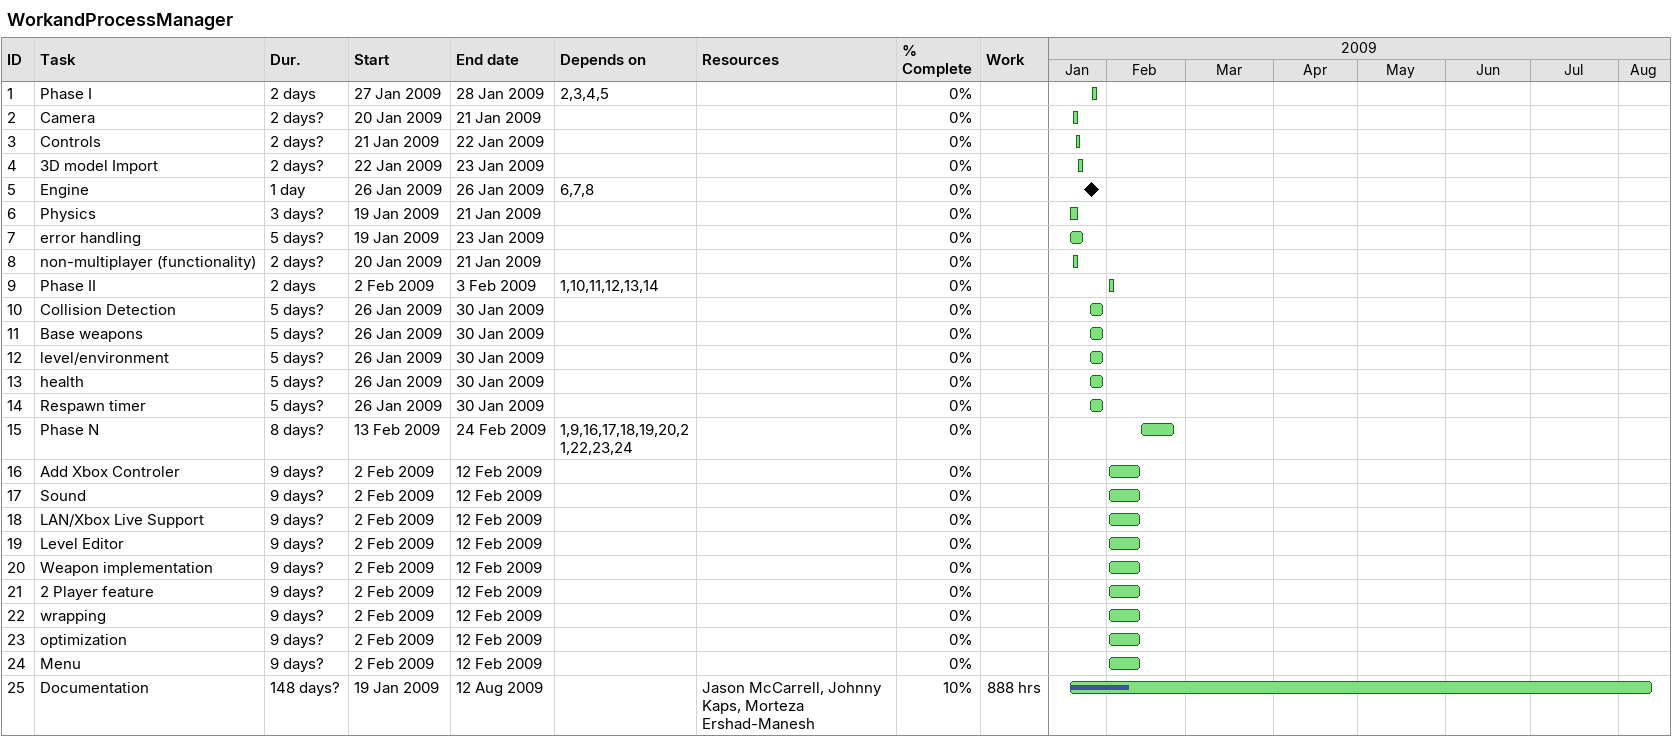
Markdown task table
WorkandProcessManager

| ID | Task | Duration | Start | Finish | Predecessors | Resources | % complete | Work (h) |
|---|---|---|---|---|---|---|---|---|
| 1 | Phase I | 2d | 2009-01-27 | 2009-01-28 | 2, 3, 4, 5 |  | 0 |  |
| 2 | Camera | 2d? | 2009-01-20 | 2009-01-21 |  |  | 0 |  |
| 3 | Controls | 2d? | 2009-01-21 | 2009-01-22 |  |  | 0 |  |
| 4 | 3D model Import | 2d? | 2009-01-22 | 2009-01-23 |  |  | 0 |  |
| 5 | Engine | 1d | 2009-01-26 | 2009-01-26 | 6, 7, 8 |  | 0 |  |
| 6 | Physics | 3d? | 2009-01-19 | 2009-01-21 |  |  | 0 |  |
| 7 | error handling | 5d? | 2009-01-19 | 2009-01-23 |  |  | 0 |  |
| 8 | non-multiplayer (functionality) | 2d? | 2009-01-20 | 2009-01-21 |  |  | 0 |  |
| 9 | Phase II | 2d | 2009-02-02 | 2009-02-03 | 1, 10, 11, 12, 13, 14 |  | 0 |  |
| 10 | Collision Detection | 5d? | 2009-01-26 | 2009-01-30 |  |  | 0 |  |
| 11 | Base weapons | 5d? | 2009-01-26 | 2009-01-30 |  |  | 0 |  |
| 12 | level/environment | 5d? | 2009-01-26 | 2009-01-30 |  |  | 0 |  |
| 13 | health | 5d? | 2009-01-26 | 2009-01-30 |  |  | 0 |  |
| 14 | Respawn timer | 5d? | 2009-01-26 | 2009-01-30 |  |  | 0 |  |
| 15 | Phase N | 8d? | 2009-02-13 | 2009-02-24 | 1, 9, 16, 17, 18, 19, 20, 21, 22, 23, 24 |  | 0 |  |
| 16 | Add Xbox Controler | 9d? | 2009-02-02 | 2009-02-12 |  |  | 0 |  |
| 17 | Sound | 9d? | 2009-02-02 | 2009-02-12 |  |  | 0 |  |
| 18 | LAN/Xbox Live Support | 9d? | 2009-02-02 | 2009-02-12 |  |  | 0 |  |
| 19 | Level Editor | 9d? | 2009-02-02 | 2009-02-12 |  |  | 0 |  |
| 20 | Weapon implementation | 9d? | 2009-02-02 | 2009-02-12 |  |  | 0 |  |
| 21 | 2 Player feature | 9d? | 2009-02-02 | 2009-02-12 |  |  | 0 |  |
| 22 | wrapping | 9d? | 2009-02-02 | 2009-02-12 |  |  | 0 |  |
| 23 | optimization | 9d? | 2009-02-02 | 2009-02-12 |  |  | 0 |  |
| 24 | Menu | 9d? | 2009-02-02 | 2009-02-12 |  |  | 0 |  |
| 25 | Documentation | 148d? | 2009-01-19 | 2009-08-12 |  | Jason McCarrell, Johnny Kaps, Morteza Ershad-Manesh | 10 | 888 |
